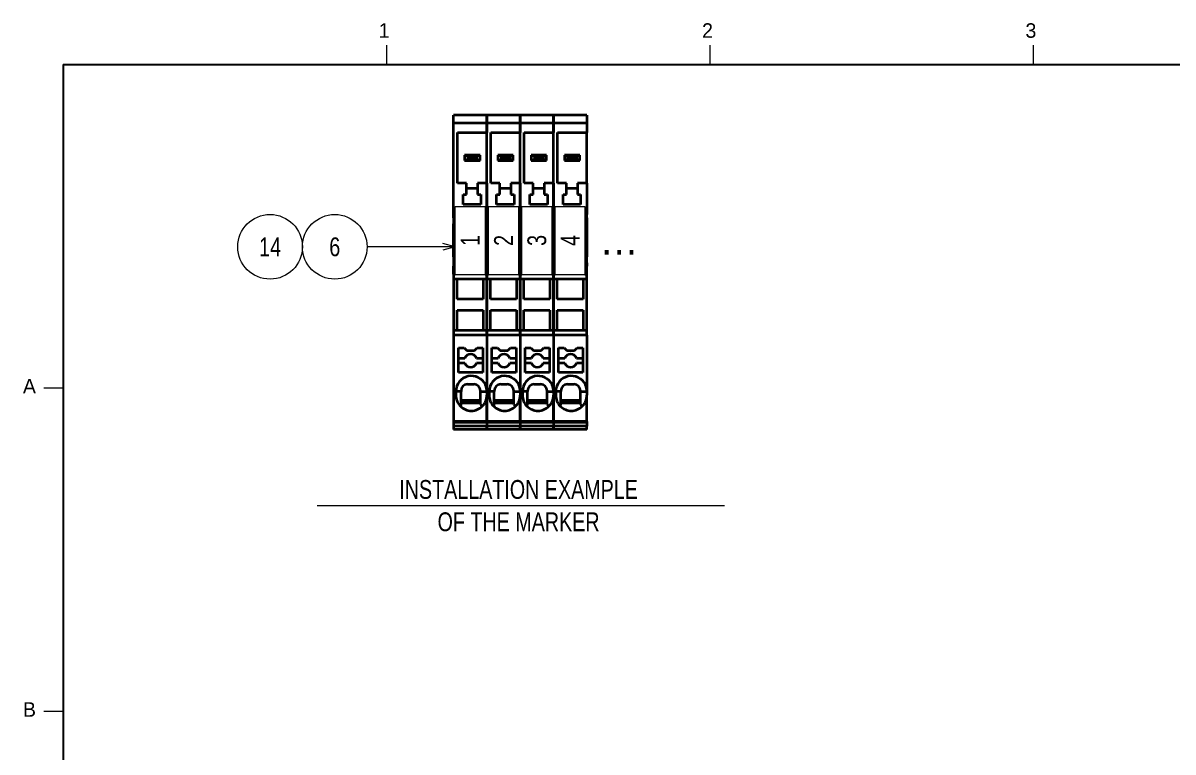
# Model space of a CAD drawing. Header units: millimetres. Extents: x 7 to 587, y 2 to 418.
# Drawn here: x 26.8 to 204.6, y 303.7 to 416.4 of the extents above; entities that cross this region are included whole.
import ezdxf
from ezdxf.enums import TextEntityAlignment as Align

# ---------------------------------------------------------------- set-up
doc = ezdxf.new("R2010")
doc.units = ezdxf.units.MM
for name, color, linetype in [('GR1_01', 7, 'Continuous'), ('GR1_15', 7, 'Continuous'), ('GR1_16', 7, 'Continuous'), ('図面枠C7M', 7, 'Continuous')]:
    doc.layers.add(name, color=color, linetype=linetype)
doc.styles.add('HG丸ｺﾞｼｯｸM-PRO', font='')
doc.styles.get('HG丸ｺﾞｼｯｸM-PRO').set_extended_font_data('HG丸ｺﾞｼｯｸM-PRO')

# ---------------------------------------------------------------- blocks, each defined once
blk = doc.blocks.new('BLKF023')
at = {"layer": '図面枠C7M', "color": 4, "linetype": 'Continuous', "lineweight": 13}
for p, q in [((83, 413), (83, 410)), ((133, 413), (133, 410)), ((183, 413), (183, 410)), ((30, 360), (33, 360)), ((30, 310), (33, 310))]:
    blk.add_line(p, q, dxfattribs=at)
at = {"layer": '図面枠C7M', "color": 2, "linetype": 'Continuous', "lineweight": 25}
for q in [(587, 410), (33, 10)]:
    blk.add_line((33, 410), q, dxfattribs=at)
at = {"layer": '図面枠C7M', "color": 4, "linetype": 'Continuous', "lineweight": 13, "style": 'HG丸ｺﾞｼｯｸM-PRO'}
for s, width, p in [('1', 1.003994, (81.79, 413.45)), ('2', 1.003994, (131.79, 413.45)), ('3', 1.003994, (181.79, 413.45)), ('A', 1.002405, (26.79, 358.45)), ('B', 1.004704, (26.79, 308.45))]:
    blk.add_text(s, height=2.25, dxfattribs=dict(at, width=width)).set_placement(p, align=Align.BOTTOM_LEFT)
blk = doc.blocks.new('BLKF054')
at = {"layer": 'GR1_01', "color": 4, "linetype": 'Continuous', "lineweight": 13}
for p, q in [((93.64, 377.54), (93.64, 388.04)), ((93.64, 388.04), (98.24, 388.04)), ((98.24, 388.04), (98.24, 377.54)), ((93.64, 377.54), (98.24, 377.54))]:
    blk.add_line(p, q, dxfattribs=at)
blk = doc.blocks.new('BLKF055')
at = {"layer": 'GR1_01', "color": 4, "linetype": 'Continuous', "lineweight": 13}
for p, q in [((98.79, 377.54), (98.79, 388.04)), ((98.79, 388.04), (103.39, 388.04)), ((103.39, 388.04), (103.39, 377.54)), ((98.79, 377.54), (103.39, 377.54))]:
    blk.add_line(p, q, dxfattribs=at)
blk = doc.blocks.new('BLKF056')
at = {"layer": 'GR1_01', "color": 4, "linetype": 'Continuous', "lineweight": 13}
for p, q in [((103.94, 377.54), (103.94, 388.04)), ((103.94, 388.04), (108.54, 388.04)), ((108.54, 388.04), (108.54, 377.54)), ((103.94, 377.54), (108.54, 377.54))]:
    blk.add_line(p, q, dxfattribs=at)
blk = doc.blocks.new('BLKF057')
at = {"layer": 'GR1_01', "color": 4, "linetype": 'Continuous', "lineweight": 13}
for p, q in [((109.09, 377.54), (109.09, 388.04)), ((109.09, 388.04), (113.69, 388.04)), ((113.69, 388.04), (113.69, 377.54)), ((109.09, 377.54), (113.69, 377.54))]:
    blk.add_line(p, q, dxfattribs=at)
blk = doc.blocks.new('FXTIP_ARROW_S')
at = {"color": 0, "linetype": 'Continuous', "lineweight": -2}
for q in [(-1, 0), (-0.966, 0.259), (-0.966, -0.259)]:
    blk.add_line((0, 0), q, dxfattribs=at)
blk = doc.blocks.new('BLKF132')
at = {"layer": 'GR1_01', "color": 3, "linetype": 'Continuous', "lineweight": 35}
for p, q in [((93.37, 400.94), (93.37, 402.14)), ((98.52, 402.14), (93.37, 402.14)), ((98.52, 402.14), (98.52, 400.94)), ((98.52, 400.94), (93.37, 400.94)), ((93.37, 387.59), (93.37, 400.94)), ((98.52, 400.94), (98.52, 399.47)), ((93.97, 399.47), (98.52, 399.47)), ((93.97, 391.67), (93.97, 399.47)), ((98.52, 391.67), (98.52, 399.47)), ((95.25, 395.97), (95.06, 395.97)), ((95.06, 395.97), (95.06, 395.17)), ((95.06, 395.17), (95.25, 395.17)), ((95.56, 395.72), (95.25, 395.97)), ((97.28, 395.97), (95.25, 395.97)), ((95.25, 395.17), (95.56, 395.42)), ((95.25, 395.17), (97.28, 395.17)), ((96.96, 395.72), (95.56, 395.72)), ((95.56, 395.72), (95.56, 395.42)), ((95.56, 395.42), (96.96, 395.42)), ((97.28, 395.97), (96.96, 395.72)), ((96.96, 395.42), (96.96, 395.72)), ((96.96, 395.42), (97.28, 395.17)), ((97.46, 395.97), (97.28, 395.97)), ((97.28, 395.17), (97.46, 395.17)), ((97.46, 395.17), (97.46, 395.97)), ((95.37, 391.67), (93.97, 391.67)), ((95.37, 390.87), (95.37, 391.67)), ((97.07, 391.67), (97.07, 390.87)), ((98.52, 391.67), (97.07, 391.67)), ((98.52, 391.67), (98.52, 387.69)), ((94.87, 389.87), (95.37, 389.87)), ((94.87, 388.32), (94.87, 389.87)), ((95.37, 389.87), (95.37, 390.87)), ((95.37, 390.87), (97.07, 390.87)), ((97.07, 390.87), (97.07, 389.87)), ((97.07, 389.87), (97.57, 389.87)), ((97.57, 389.87), (97.57, 388.32)), ((97.57, 388.32), (94.87, 388.32)), ((98.52, 387.69), (98.24, 387.69)), ((98.52, 387.69), (98.52, 386.79)), ((93.64, 387.59), (93.37, 387.59)), ((93.37, 387.14), (93.37, 387.59)), ((93.64, 387.14), (93.37, 387.14)), ((93.37, 386.79), (93.37, 387.14)), ((93.37, 386.27), (93.37, 386.79)), ((93.37, 386.79), (93.64, 386.79)), ((93.37, 386.27), (93.37, 385.36)), ((93.64, 386.27), (93.37, 386.27)), ((98.24, 386.79), (98.52, 386.79)), ((98.52, 386.27), (98.24, 386.27)), ((98.52, 386.27), (98.52, 386.79)), ((98.52, 386.27), (98.52, 385.36)), ((93.37, 385.36), (93.64, 385.36)), ((93.37, 380.23), (93.37, 385.36)), ((98.24, 385.36), (98.52, 385.36)), ((98.52, 385.36), (98.52, 380.23)), ((93.37, 380.23), (93.64, 380.23)), ((93.37, 380.23), (93.37, 379.32)), ((93.37, 379.32), (93.37, 378.8)), ((93.64, 379.32), (93.37, 379.32)), ((93.37, 378.8), (93.64, 378.8)), ((93.37, 378.45), (93.37, 378.8)), ((98.24, 380.23), (98.52, 380.23)), ((98.52, 379.32), (98.24, 379.32)), ((98.24, 378.8), (98.52, 378.8)), ((98.52, 379.32), (98.52, 380.23)), ((98.52, 379.32), (98.52, 378.8)), ((98.52, 377.89), (98.52, 378.8)), ((93.64, 378.45), (93.37, 378.45)), ((93.37, 378), (93.37, 378.45)), ((93.64, 378), (93.37, 378)), ((93.37, 377.56), (93.37, 378)), ((93.37, 377.56), (93.64, 377.56)), ((93.37, 377.56), (93.37, 376.84)), ((98.52, 377.89), (98.24, 377.89)), ((98.24, 377.56), (98.52, 377.56)), ((98.52, 377.56), (98.52, 377.89)), ((98.52, 376.84), (98.52, 377.56)), ((93.37, 376.84), (93.37, 368.84)), ((93.37, 376.84), (93.94, 376.84)), ((93.94, 373.69), (93.94, 376.84)), ((93.94, 376.84), (97.94, 376.84)), ((97.94, 376.84), (97.94, 373.69)), ((97.94, 376.84), (98.52, 376.84)), ((98.52, 368.84), (98.52, 376.84)), ((97.94, 373.69), (93.94, 373.69)), ((93.94, 371.99), (97.94, 371.99)), ((93.94, 368.84), (93.94, 371.99)), ((97.94, 371.99), (97.94, 368.84)), ((93.37, 368.84), (93.37, 368.13)), ((93.94, 368.84), (93.37, 368.84)), ((98.52, 368.13), (93.37, 368.13)), ((93.37, 368.13), (93.37, 354.8)), ((97.94, 368.84), (93.94, 368.84)), ((98.52, 368.84), (97.94, 368.84)), ((98.52, 368.13), (98.52, 368.84)), ((98.52, 368.13), (98.52, 360.44)), ((94.12, 366.19), (95.02, 366.19)), ((94.12, 364.59), (94.12, 366.19)), ((94.12, 363.79), (94.12, 364.59)), ((94.12, 364.59), (95.1, 364.59)), ((95.02, 366.19), (95.42, 365.79)), ((95.42, 365.79), (96.62, 365.79)), ((96.62, 365.79), (97.02, 366.19)), ((96.94, 364.59), (97.92, 364.59)), ((97.02, 366.19), (97.92, 366.19)), ((97.92, 366.19), (97.92, 364.59)), ((97.92, 364.59), (97.92, 363.79)), ((94.12, 362.39), (94.12, 363.79)), ((95.1, 363.79), (94.12, 363.79)), ((97.92, 363.79), (96.94, 363.79)), ((97.92, 363.79), (97.92, 362.39)), ((97.92, 362.39), (94.12, 362.39)), ((93.72, 359.44), (93.72, 358.84)), ((94.52, 359.44), (93.72, 359.44)), ((94.52, 359.54), (94.52, 359.44)), ((94.52, 358.09), (94.52, 359.44)), ((97.52, 359.54), (97.52, 359.44)), ((97.52, 359.44), (98.52, 359.44)), ((97.52, 358.09), (97.52, 359.44)), ((98.52, 360.44), (98.3, 360.44)), ((98.52, 360.44), (98.52, 359.44)), ((98.52, 359.44), (98.52, 358.84)), ((94.52, 357.84), (94.52, 358.09)), ((94.52, 358.09), (97.52, 358.09)), ((94.52, 357.69), (94.52, 357.84)), ((94.52, 357.84), (97.52, 357.84)), ((94.52, 357.69), (97.52, 357.69)), ((94.52, 357.24), (94.52, 357.69)), ((97.52, 357.84), (97.52, 358.09)), ((97.52, 357.69), (97.52, 357.84)), ((97.52, 357.44), (97.52, 357.69)), ((97.52, 357.44), (97.82, 357.15)), ((98.3, 357.84), (98.52, 357.84)), ((98.52, 357.84), (98.52, 358.84)), ((98.52, 354.8), (98.52, 357.84)), ((94.42, 357.15), (94.52, 357.24)), ((98.52, 354.8), (93.37, 354.8)), ((93.37, 354.8), (93.37, 354.63)), ((98.52, 354.63), (93.37, 354.63)), ((93.37, 354.63), (93.37, 354.09)), ((98.52, 354.09), (93.37, 354.09)), ((93.37, 354.09), (93.37, 353.54)), ((98.52, 354.8), (98.52, 354.63)), ((98.52, 354.63), (98.52, 354.09)), ((98.52, 353.54), (98.52, 354.09)), ((98.52, 353.54), (93.37, 353.54))]:
    blk.add_line(p, q, dxfattribs=at)
for centre, radius, start, end in [((96.02, 364.19), 1, 23.5782, 156.4218), ((96.02, 364.19), 1, 203.5782, 336.4218), ((96.12, 359.44), 2.4, 24.6243, 180), ((95.52, 359.54), 1, 90, 180), ((96.52, 359.54), 1, 0, 90), ((96.12, 359.44), 2.4, 0, 24.6243), ((96.12, 358.84), 2.4, 180, 225), ((96.12, 358.84), 2.4, 315, 335.3757), ((96.12, 358.84), 2.4, 335.3757, 0), ((96.12, 358.84), 2.4, 225, 315)]:
    blk.add_arc(centre, radius, start, end, dxfattribs=at)
blk.add_open_spline([(95.52, 360.54), (95.56, 360.54), (95.63, 360.54), (95.75, 360.54), (95.87, 360.54), (96, 360.54), (96.13, 360.54), (96.27, 360.54), (96.4, 360.54), (96.48, 360.54), (96.52, 360.54)], degree=3, knots=[0, 0, 0, 0, 0.118021, 0.223255, 0.346586, 0.477449, 0.613456, 0.74891, 0.878338, 1, 1, 1, 1], dxfattribs=at)
blk = doc.blocks.new('BLKF133')
at = {"layer": 'GR1_01', "color": 3, "linetype": 'Continuous', "lineweight": 35}
for p, q in [((98.52, 400.94), (98.52, 402.14)), ((103.67, 402.14), (98.52, 402.14)), ((103.67, 402.14), (103.67, 400.94)), ((103.67, 400.94), (98.52, 400.94)), ((98.52, 387.59), (98.52, 400.94)), ((103.67, 400.94), (103.67, 399.47)), ((99.12, 399.47), (103.67, 399.47)), ((99.12, 391.67), (99.12, 399.47)), ((103.67, 391.67), (103.67, 399.47)), ((100.4, 395.97), (100.21, 395.97)), ((100.21, 395.97), (100.21, 395.17)), ((100.21, 395.17), (100.4, 395.17)), ((100.71, 395.72), (100.4, 395.97)), ((102.43, 395.97), (100.4, 395.97)), ((100.4, 395.17), (100.71, 395.42)), ((100.4, 395.17), (102.43, 395.17)), ((102.11, 395.72), (100.71, 395.72)), ((100.71, 395.72), (100.71, 395.42)), ((100.71, 395.42), (102.11, 395.42)), ((102.43, 395.97), (102.11, 395.72)), ((102.11, 395.42), (102.11, 395.72)), ((102.11, 395.42), (102.43, 395.17)), ((102.61, 395.97), (102.43, 395.97)), ((102.43, 395.17), (102.61, 395.17)), ((102.61, 395.17), (102.61, 395.97)), ((100.52, 391.67), (99.12, 391.67)), ((100.52, 390.87), (100.52, 391.67)), ((102.22, 391.67), (102.22, 390.87)), ((103.67, 391.67), (102.22, 391.67)), ((103.67, 391.67), (103.67, 387.69)), ((100.02, 389.87), (100.52, 389.87)), ((100.02, 388.32), (100.02, 389.87)), ((100.52, 389.87), (100.52, 390.87)), ((100.52, 390.87), (102.22, 390.87)), ((102.22, 390.87), (102.22, 389.87)), ((102.22, 389.87), (102.72, 389.87)), ((102.72, 389.87), (102.72, 388.32)), ((102.72, 388.32), (100.02, 388.32)), ((103.67, 387.69), (103.39, 387.69)), ((103.67, 387.69), (103.67, 386.79)), ((98.79, 387.59), (98.52, 387.59)), ((98.52, 387.14), (98.52, 387.59)), ((98.79, 387.14), (98.52, 387.14)), ((98.52, 386.79), (98.52, 387.14)), ((98.52, 386.27), (98.52, 386.79)), ((98.52, 386.79), (98.79, 386.79)), ((98.52, 386.27), (98.52, 385.36)), ((98.79, 386.27), (98.52, 386.27)), ((103.39, 386.79), (103.67, 386.79)), ((103.67, 386.27), (103.39, 386.27)), ((103.67, 386.27), (103.67, 386.79)), ((103.67, 386.27), (103.67, 385.36)), ((98.52, 385.36), (98.79, 385.36)), ((98.52, 380.23), (98.52, 385.36)), ((103.39, 385.36), (103.67, 385.36)), ((103.67, 385.36), (103.67, 380.23)), ((98.52, 380.23), (98.79, 380.23)), ((98.52, 380.23), (98.52, 379.32)), ((98.52, 379.32), (98.52, 378.8)), ((98.79, 379.32), (98.52, 379.32)), ((98.52, 378.8), (98.79, 378.8)), ((98.52, 378.45), (98.52, 378.8)), ((103.39, 380.23), (103.67, 380.23)), ((103.67, 379.32), (103.39, 379.32)), ((103.39, 378.8), (103.67, 378.8)), ((103.67, 379.32), (103.67, 380.23)), ((103.67, 379.32), (103.67, 378.8)), ((103.67, 377.89), (103.67, 378.8)), ((98.79, 378.45), (98.52, 378.45)), ((98.52, 378), (98.52, 378.45)), ((98.79, 378), (98.52, 378)), ((98.52, 377.56), (98.52, 378)), ((98.52, 377.56), (98.79, 377.56)), ((98.52, 377.56), (98.52, 376.84)), ((103.67, 377.89), (103.39, 377.89)), ((103.39, 377.56), (103.67, 377.56)), ((103.67, 377.56), (103.67, 377.89)), ((103.67, 376.84), (103.67, 377.56)), ((98.52, 376.84), (98.52, 368.84)), ((98.52, 376.84), (99.09, 376.84)), ((99.09, 373.69), (99.09, 376.84)), ((99.09, 376.84), (103.09, 376.84)), ((103.09, 376.84), (103.09, 373.69)), ((103.09, 376.84), (103.67, 376.84)), ((103.67, 368.84), (103.67, 376.84)), ((103.09, 373.69), (99.09, 373.69)), ((99.09, 371.99), (103.09, 371.99)), ((99.09, 368.84), (99.09, 371.99)), ((103.09, 371.99), (103.09, 368.84)), ((98.52, 368.84), (98.52, 368.13)), ((99.09, 368.84), (98.52, 368.84)), ((103.67, 368.13), (98.52, 368.13)), ((98.52, 368.13), (98.52, 354.8)), ((103.09, 368.84), (99.09, 368.84)), ((103.67, 368.84), (103.09, 368.84)), ((103.67, 368.13), (103.67, 368.84)), ((103.67, 368.13), (103.67, 360.44)), ((99.27, 366.19), (100.17, 366.19)), ((99.27, 364.59), (99.27, 366.19)), ((99.27, 363.79), (99.27, 364.59)), ((99.27, 364.59), (100.25, 364.59)), ((100.17, 366.19), (100.57, 365.79)), ((100.57, 365.79), (101.77, 365.79)), ((101.77, 365.79), (102.17, 366.19)), ((102.09, 364.59), (103.07, 364.59)), ((102.17, 366.19), (103.07, 366.19)), ((103.07, 366.19), (103.07, 364.59)), ((103.07, 364.59), (103.07, 363.79)), ((99.27, 362.39), (99.27, 363.79)), ((100.25, 363.79), (99.27, 363.79)), ((103.07, 363.79), (102.09, 363.79)), ((103.07, 363.79), (103.07, 362.39)), ((103.07, 362.39), (99.27, 362.39)), ((98.87, 359.44), (98.87, 358.84)), ((99.67, 359.44), (98.87, 359.44)), ((99.67, 359.54), (99.67, 359.44)), ((99.67, 358.09), (99.67, 359.44)), ((102.67, 359.54), (102.67, 359.44)), ((102.67, 359.44), (103.67, 359.44)), ((102.67, 358.09), (102.67, 359.44)), ((103.67, 360.44), (103.45, 360.44)), ((103.67, 360.44), (103.67, 359.44)), ((103.67, 359.44), (103.67, 358.84)), ((99.67, 357.84), (99.67, 358.09)), ((99.67, 358.09), (102.67, 358.09)), ((99.67, 357.69), (99.67, 357.84)), ((99.67, 357.84), (102.67, 357.84)), ((99.67, 357.69), (102.67, 357.69)), ((99.67, 357.24), (99.67, 357.69)), ((102.67, 357.84), (102.67, 358.09)), ((102.67, 357.69), (102.67, 357.84)), ((102.67, 357.44), (102.67, 357.69)), ((102.67, 357.44), (102.97, 357.15)), ((103.45, 357.84), (103.67, 357.84)), ((103.67, 357.84), (103.67, 358.84)), ((103.67, 354.8), (103.67, 357.84)), ((99.57, 357.15), (99.67, 357.24)), ((103.67, 354.8), (98.52, 354.8)), ((98.52, 354.8), (98.52, 354.63)), ((103.67, 354.63), (98.52, 354.63)), ((98.52, 354.63), (98.52, 354.09)), ((103.67, 354.09), (98.52, 354.09)), ((98.52, 354.09), (98.52, 353.54)), ((103.67, 354.8), (103.67, 354.63)), ((103.67, 354.63), (103.67, 354.09)), ((103.67, 353.54), (103.67, 354.09)), ((103.67, 353.54), (98.52, 353.54))]:
    blk.add_line(p, q, dxfattribs=at)
for centre, radius, start, end in [((101.17, 364.19), 1, 23.5782, 156.4218), ((101.17, 364.19), 1, 203.5782, 336.4218), ((101.27, 359.44), 2.4, 24.6243, 180), ((100.67, 359.54), 1, 90, 180), ((101.67, 359.54), 1, 0, 90), ((101.27, 359.44), 2.4, 0, 24.6243), ((101.27, 358.84), 2.4, 180, 225), ((101.27, 358.84), 2.4, 315, 335.3757), ((101.27, 358.84), 2.4, 335.3757, 0), ((101.27, 358.84), 2.4, 225, 315)]:
    blk.add_arc(centre, radius, start, end, dxfattribs=at)
blk.add_open_spline([(100.67, 360.54), (100.71, 360.54), (100.78, 360.54), (100.9, 360.54), (101.02, 360.54), (101.15, 360.54), (101.28, 360.54), (101.42, 360.54), (101.55, 360.54), (101.63, 360.54), (101.67, 360.54)], degree=3, knots=[0, 0, 0, 0, 0.118021, 0.223255, 0.346586, 0.477449, 0.613456, 0.74891, 0.878338, 1, 1, 1, 1], dxfattribs=at)
blk = doc.blocks.new('BLKF134')
at = {"layer": 'GR1_01', "color": 3, "linetype": 'Continuous', "lineweight": 35}
for p, q in [((103.67, 400.94), (103.67, 402.14)), ((108.82, 402.14), (103.67, 402.14)), ((108.82, 402.14), (108.82, 400.94)), ((108.82, 400.94), (103.67, 400.94)), ((103.67, 387.59), (103.67, 400.94)), ((108.82, 400.94), (108.82, 399.47)), ((104.27, 399.47), (108.82, 399.47)), ((104.27, 391.67), (104.27, 399.47)), ((108.82, 391.67), (108.82, 399.47)), ((105.55, 395.97), (105.36, 395.97)), ((105.36, 395.97), (105.36, 395.17)), ((105.36, 395.17), (105.55, 395.17)), ((105.86, 395.72), (105.55, 395.97)), ((107.58, 395.97), (105.55, 395.97)), ((105.55, 395.17), (105.86, 395.42)), ((105.55, 395.17), (107.58, 395.17)), ((107.26, 395.72), (105.86, 395.72)), ((105.86, 395.72), (105.86, 395.42)), ((105.86, 395.42), (107.26, 395.42)), ((107.58, 395.97), (107.26, 395.72)), ((107.26, 395.42), (107.26, 395.72)), ((107.26, 395.42), (107.58, 395.17)), ((107.76, 395.97), (107.58, 395.97)), ((107.58, 395.17), (107.76, 395.17)), ((107.76, 395.17), (107.76, 395.97)), ((105.67, 391.67), (104.27, 391.67)), ((105.67, 390.87), (105.67, 391.67)), ((107.37, 391.67), (107.37, 390.87)), ((108.82, 391.67), (107.37, 391.67)), ((108.82, 391.67), (108.82, 387.69)), ((105.17, 389.87), (105.67, 389.87)), ((105.17, 388.32), (105.17, 389.87)), ((105.67, 389.87), (105.67, 390.87)), ((105.67, 390.87), (107.37, 390.87)), ((107.37, 390.87), (107.37, 389.87)), ((107.37, 389.87), (107.87, 389.87)), ((107.87, 389.87), (107.87, 388.32)), ((107.87, 388.32), (105.17, 388.32)), ((108.82, 387.69), (108.54, 387.69)), ((108.82, 387.69), (108.82, 386.79)), ((103.94, 387.59), (103.67, 387.59)), ((103.67, 387.14), (103.67, 387.59)), ((103.94, 387.14), (103.67, 387.14)), ((103.67, 386.79), (103.67, 387.14)), ((103.67, 386.27), (103.67, 386.79)), ((103.67, 386.79), (103.94, 386.79)), ((103.67, 386.27), (103.67, 385.36)), ((103.94, 386.27), (103.67, 386.27)), ((108.54, 386.79), (108.82, 386.79)), ((108.82, 386.27), (108.54, 386.27)), ((108.82, 386.27), (108.82, 386.79)), ((108.82, 386.27), (108.82, 385.36)), ((103.67, 385.36), (103.94, 385.36)), ((103.67, 380.23), (103.67, 385.36)), ((108.54, 385.36), (108.82, 385.36)), ((108.82, 385.36), (108.82, 380.23)), ((103.67, 380.23), (103.94, 380.23)), ((103.67, 380.23), (103.67, 379.32)), ((103.67, 379.32), (103.67, 378.8)), ((103.94, 379.32), (103.67, 379.32)), ((103.67, 378.8), (103.94, 378.8)), ((103.67, 378.45), (103.67, 378.8)), ((108.54, 380.23), (108.82, 380.23)), ((108.82, 379.32), (108.54, 379.32)), ((108.54, 378.8), (108.82, 378.8)), ((108.82, 379.32), (108.82, 380.23)), ((108.82, 379.32), (108.82, 378.8)), ((108.82, 377.89), (108.82, 378.8)), ((103.94, 378.45), (103.67, 378.45)), ((103.67, 378), (103.67, 378.45)), ((103.94, 378), (103.67, 378)), ((103.67, 377.56), (103.67, 378)), ((103.67, 377.56), (103.94, 377.56)), ((103.67, 377.56), (103.67, 376.84)), ((108.82, 377.89), (108.54, 377.89)), ((108.54, 377.56), (108.82, 377.56)), ((108.82, 377.56), (108.82, 377.89)), ((108.82, 376.84), (108.82, 377.56)), ((103.67, 376.84), (103.67, 368.84)), ((103.67, 376.84), (104.24, 376.84)), ((104.24, 373.69), (104.24, 376.84)), ((104.24, 376.84), (108.24, 376.84)), ((108.24, 376.84), (108.24, 373.69)), ((108.24, 376.84), (108.82, 376.84)), ((108.82, 368.84), (108.82, 376.84)), ((108.24, 373.69), (104.24, 373.69)), ((104.24, 371.99), (108.24, 371.99)), ((104.24, 368.84), (104.24, 371.99)), ((108.24, 371.99), (108.24, 368.84)), ((103.67, 368.84), (103.67, 368.13)), ((104.24, 368.84), (103.67, 368.84)), ((108.82, 368.13), (103.67, 368.13)), ((103.67, 368.13), (103.67, 354.8)), ((108.24, 368.84), (104.24, 368.84)), ((108.82, 368.84), (108.24, 368.84)), ((108.82, 368.13), (108.82, 368.84)), ((108.82, 368.13), (108.82, 360.44)), ((104.42, 366.19), (105.32, 366.19)), ((104.42, 364.59), (104.42, 366.19)), ((104.42, 363.79), (104.42, 364.59)), ((104.42, 364.59), (105.4, 364.59)), ((105.32, 366.19), (105.72, 365.79)), ((105.72, 365.79), (106.92, 365.79)), ((106.92, 365.79), (107.32, 366.19)), ((107.24, 364.59), (108.22, 364.59)), ((107.32, 366.19), (108.22, 366.19)), ((108.22, 366.19), (108.22, 364.59)), ((108.22, 364.59), (108.22, 363.79)), ((104.42, 362.39), (104.42, 363.79)), ((105.4, 363.79), (104.42, 363.79)), ((108.22, 363.79), (107.24, 363.79)), ((108.22, 363.79), (108.22, 362.39)), ((108.22, 362.39), (104.42, 362.39)), ((104.02, 359.44), (104.02, 358.84)), ((104.82, 359.44), (104.02, 359.44)), ((104.82, 359.54), (104.82, 359.44)), ((104.82, 358.09), (104.82, 359.44)), ((107.82, 359.54), (107.82, 359.44)), ((107.82, 359.44), (108.82, 359.44)), ((107.82, 358.09), (107.82, 359.44)), ((108.82, 360.44), (108.6, 360.44)), ((108.82, 360.44), (108.82, 359.44)), ((108.82, 359.44), (108.82, 358.84)), ((104.82, 357.84), (104.82, 358.09)), ((104.82, 358.09), (107.82, 358.09)), ((104.82, 357.69), (104.82, 357.84)), ((104.82, 357.84), (107.82, 357.84)), ((104.82, 357.69), (107.82, 357.69)), ((104.82, 357.24), (104.82, 357.69)), ((107.82, 357.84), (107.82, 358.09)), ((107.82, 357.69), (107.82, 357.84)), ((107.82, 357.44), (107.82, 357.69)), ((107.82, 357.44), (108.12, 357.15)), ((108.6, 357.84), (108.82, 357.84)), ((108.82, 357.84), (108.82, 358.84)), ((108.82, 354.8), (108.82, 357.84)), ((104.72, 357.15), (104.82, 357.24)), ((108.82, 354.8), (103.67, 354.8)), ((103.67, 354.8), (103.67, 354.63)), ((108.82, 354.63), (103.67, 354.63)), ((103.67, 354.63), (103.67, 354.09)), ((108.82, 354.09), (103.67, 354.09)), ((103.67, 354.09), (103.67, 353.54)), ((108.82, 354.8), (108.82, 354.63)), ((108.82, 354.63), (108.82, 354.09)), ((108.82, 353.54), (108.82, 354.09)), ((108.82, 353.54), (103.67, 353.54))]:
    blk.add_line(p, q, dxfattribs=at)
for centre, radius, start, end in [((106.32, 364.19), 1, 23.5782, 156.4218), ((106.32, 364.19), 1, 203.5782, 336.4218), ((106.42, 359.44), 2.4, 24.6243, 180), ((105.82, 359.54), 1, 90, 180), ((106.82, 359.54), 1, 0, 90), ((106.42, 359.44), 2.4, 0, 24.6243), ((106.42, 358.84), 2.4, 180, 225), ((106.42, 358.84), 2.4, 315, 335.3757), ((106.42, 358.84), 2.4, 335.3757, 0), ((106.42, 358.84), 2.4, 225, 315)]:
    blk.add_arc(centre, radius, start, end, dxfattribs=at)
blk.add_open_spline([(105.82, 360.54), (105.86, 360.54), (105.93, 360.54), (106.05, 360.54), (106.17, 360.54), (106.3, 360.54), (106.43, 360.54), (106.57, 360.54), (106.7, 360.54), (106.78, 360.54), (106.82, 360.54)], degree=3, knots=[0, 0, 0, 0, 0.118021, 0.223255, 0.346586, 0.477449, 0.613456, 0.74891, 0.878338, 1, 1, 1, 1], dxfattribs=at)
blk = doc.blocks.new('BLKF135')
at = {"layer": 'GR1_01', "color": 3, "linetype": 'Continuous', "lineweight": 35}
for p, q in [((108.82, 400.94), (108.82, 402.14)), ((113.97, 402.14), (108.82, 402.14)), ((113.97, 402.14), (113.97, 400.94)), ((113.97, 400.94), (108.82, 400.94)), ((108.82, 387.59), (108.82, 400.94)), ((113.97, 400.94), (113.97, 399.47)), ((109.42, 399.47), (113.97, 399.47)), ((109.42, 391.67), (109.42, 399.47)), ((113.97, 391.67), (113.97, 399.47)), ((110.7, 395.97), (110.51, 395.97)), ((110.51, 395.97), (110.51, 395.17)), ((110.51, 395.17), (110.7, 395.17)), ((111.01, 395.72), (110.7, 395.97)), ((112.73, 395.97), (110.7, 395.97)), ((110.7, 395.17), (111.01, 395.42)), ((110.7, 395.17), (112.73, 395.17)), ((112.41, 395.72), (111.01, 395.72)), ((111.01, 395.72), (111.01, 395.42)), ((111.01, 395.42), (112.41, 395.42)), ((112.73, 395.97), (112.41, 395.72)), ((112.41, 395.42), (112.41, 395.72)), ((112.41, 395.42), (112.73, 395.17)), ((112.91, 395.97), (112.73, 395.97)), ((112.73, 395.17), (112.91, 395.17)), ((112.91, 395.17), (112.91, 395.97)), ((110.82, 391.67), (109.42, 391.67)), ((110.82, 390.87), (110.82, 391.67)), ((112.52, 391.67), (112.52, 390.87)), ((113.97, 391.67), (112.52, 391.67)), ((113.97, 391.67), (113.97, 387.69)), ((110.32, 389.87), (110.82, 389.87)), ((110.32, 388.32), (110.32, 389.87)), ((110.82, 389.87), (110.82, 390.87)), ((110.82, 390.87), (112.52, 390.87)), ((112.52, 390.87), (112.52, 389.87)), ((112.52, 389.87), (113.02, 389.87)), ((113.02, 389.87), (113.02, 388.32)), ((113.02, 388.32), (110.32, 388.32)), ((113.97, 387.69), (113.69, 387.69)), ((113.97, 387.69), (113.97, 386.79)), ((109.09, 387.59), (108.82, 387.59)), ((108.82, 387.14), (108.82, 387.59)), ((109.09, 387.14), (108.82, 387.14)), ((108.82, 386.79), (108.82, 387.14)), ((108.82, 386.27), (108.82, 386.79)), ((108.82, 386.79), (109.09, 386.79)), ((108.82, 386.27), (108.82, 385.36)), ((109.09, 386.27), (108.82, 386.27)), ((113.69, 386.79), (113.97, 386.79)), ((113.97, 386.27), (113.69, 386.27)), ((113.97, 386.27), (113.97, 386.79)), ((113.97, 386.27), (113.97, 385.36)), ((108.82, 385.36), (109.09, 385.36)), ((108.82, 380.23), (108.82, 385.36)), ((113.69, 385.36), (113.97, 385.36)), ((113.97, 385.36), (113.97, 380.23)), ((108.82, 380.23), (109.09, 380.23)), ((108.82, 380.23), (108.82, 379.32)), ((108.82, 379.32), (108.82, 378.8)), ((109.09, 379.32), (108.82, 379.32)), ((108.82, 378.8), (109.09, 378.8)), ((108.82, 378.45), (108.82, 378.8)), ((113.69, 380.23), (113.97, 380.23)), ((113.97, 379.32), (113.69, 379.32)), ((113.69, 378.8), (113.97, 378.8)), ((113.97, 379.32), (113.97, 380.23)), ((113.97, 379.32), (113.97, 378.8)), ((113.97, 377.89), (113.97, 378.8)), ((109.09, 378.45), (108.82, 378.45)), ((108.82, 378), (108.82, 378.45)), ((109.09, 378), (108.82, 378)), ((108.82, 377.56), (108.82, 378)), ((108.82, 377.56), (109.09, 377.56)), ((108.82, 377.56), (108.82, 376.84)), ((113.97, 377.89), (113.69, 377.89)), ((113.69, 377.56), (113.97, 377.56)), ((113.97, 377.56), (113.97, 377.89)), ((113.97, 376.84), (113.97, 377.56)), ((108.82, 376.84), (108.82, 368.84)), ((108.82, 376.84), (109.39, 376.84)), ((109.39, 373.69), (109.39, 376.84)), ((109.39, 376.84), (113.39, 376.84)), ((113.39, 376.84), (113.39, 373.69)), ((113.39, 376.84), (113.97, 376.84)), ((113.97, 368.84), (113.97, 376.84)), ((113.39, 373.69), (109.39, 373.69)), ((109.39, 371.99), (113.39, 371.99)), ((109.39, 368.84), (109.39, 371.99)), ((113.39, 371.99), (113.39, 368.84)), ((108.82, 368.84), (108.82, 368.13)), ((109.39, 368.84), (108.82, 368.84)), ((113.97, 368.13), (108.82, 368.13)), ((108.82, 368.13), (108.82, 354.8)), ((113.39, 368.84), (109.39, 368.84)), ((113.97, 368.84), (113.39, 368.84)), ((113.97, 368.13), (113.97, 368.84)), ((113.97, 368.13), (113.97, 360.44)), ((109.57, 366.19), (110.47, 366.19)), ((109.57, 364.59), (109.57, 366.19)), ((109.57, 363.79), (109.57, 364.59)), ((109.57, 364.59), (110.55, 364.59)), ((110.47, 366.19), (110.87, 365.79)), ((110.87, 365.79), (112.07, 365.79)), ((112.07, 365.79), (112.47, 366.19)), ((112.39, 364.59), (113.37, 364.59)), ((112.47, 366.19), (113.37, 366.19)), ((113.37, 366.19), (113.37, 364.59)), ((113.37, 364.59), (113.37, 363.79)), ((109.57, 362.39), (109.57, 363.79)), ((110.55, 363.79), (109.57, 363.79)), ((113.37, 363.79), (112.39, 363.79)), ((113.37, 363.79), (113.37, 362.39)), ((113.37, 362.39), (109.57, 362.39)), ((109.17, 359.44), (109.17, 358.84)), ((109.97, 359.44), (109.17, 359.44)), ((109.97, 359.54), (109.97, 359.44)), ((109.97, 358.09), (109.97, 359.44)), ((112.97, 359.54), (112.97, 359.44)), ((112.97, 359.44), (113.97, 359.44)), ((112.97, 358.09), (112.97, 359.44)), ((113.97, 360.44), (113.75, 360.44)), ((113.97, 360.44), (113.97, 359.44)), ((113.97, 359.44), (113.97, 358.84)), ((109.97, 357.84), (109.97, 358.09)), ((109.97, 358.09), (112.97, 358.09)), ((109.97, 357.69), (109.97, 357.84)), ((109.97, 357.84), (112.97, 357.84)), ((109.97, 357.69), (112.97, 357.69)), ((109.97, 357.24), (109.97, 357.69)), ((112.97, 357.84), (112.97, 358.09)), ((112.97, 357.69), (112.97, 357.84)), ((112.97, 357.44), (112.97, 357.69)), ((112.97, 357.44), (113.27, 357.15)), ((113.75, 357.84), (113.97, 357.84)), ((113.97, 357.84), (113.97, 358.84)), ((113.97, 354.8), (113.97, 357.84)), ((109.87, 357.15), (109.97, 357.24)), ((113.97, 354.8), (108.82, 354.8)), ((108.82, 354.8), (108.82, 354.63)), ((113.97, 354.63), (108.82, 354.63)), ((108.82, 354.63), (108.82, 354.09)), ((113.97, 354.09), (108.82, 354.09)), ((108.82, 354.09), (108.82, 353.54)), ((113.97, 354.8), (113.97, 354.63)), ((113.97, 354.63), (113.97, 354.09)), ((113.97, 353.54), (113.97, 354.09)), ((113.97, 353.54), (108.82, 353.54))]:
    blk.add_line(p, q, dxfattribs=at)
for centre, radius, start, end in [((111.47, 364.19), 1, 23.5782, 156.4218), ((111.47, 364.19), 1, 203.5782, 336.4218), ((111.57, 359.44), 2.4, 24.6243, 180), ((110.97, 359.54), 1, 90, 180), ((111.97, 359.54), 1, 0, 90), ((111.57, 359.44), 2.4, 0, 24.6243), ((111.57, 358.84), 2.4, 180, 225), ((111.57, 358.84), 2.4, 315, 335.3757), ((111.57, 358.84), 2.4, 335.3757, 0), ((111.57, 358.84), 2.4, 225, 315)]:
    blk.add_arc(centre, radius, start, end, dxfattribs=at)
blk.add_open_spline([(110.97, 360.54), (111.01, 360.54), (111.08, 360.54), (111.2, 360.54), (111.32, 360.54), (111.45, 360.54), (111.58, 360.54), (111.72, 360.54), (111.85, 360.54), (111.93, 360.54), (111.97, 360.54)], degree=3, knots=[0, 0, 0, 0, 0.118021, 0.223255, 0.346586, 0.477449, 0.613456, 0.74891, 0.878338, 1, 1, 1, 1], dxfattribs=at)
blk = doc.blocks.new('BLKF131')
at = {"layer": 'GR1_01', "color": 3, "linetype": 'Continuous', "lineweight": 35}
for name in ['BLKF132', 'BLKF133', 'BLKF134', 'BLKF135']:
    blk.add_blockref(name, (0, 0), dxfattribs=at)

msp = doc.modelspace()

# ---------------------------------------------------------------- linework, layer by layer
at = {"layer": 'GR1_01', "color": 4, "linetype": 'Continuous', "lineweight": 13}
msp.add_line((72.26, 341.78), (135.24, 341.78), dxfattribs=at)
at = {"layer": 'GR1_15', "color": 4, "linetype": 'Continuous', "lineweight": 13}
msp.add_line((93.64, 381.8), (80, 381.8), dxfattribs=at)
for centre in [(65, 381.8), (75, 381.8)]:
    msp.add_circle(centre, 5, dxfattribs=at)

# ---------------------------------------------------------------- block references
at = {"layer": 'GR1_01', "color": 3, "linetype": 'Continuous', "lineweight": 35}
msp.add_blockref('BLKF131', (0, 0), dxfattribs=at)
at = {"layer": 'GR1_01', "color": 4, "linetype": 'Continuous', "lineweight": 13}
for name in ['BLKF054', 'BLKF055', 'BLKF056', 'BLKF057']:
    msp.add_blockref(name, (0, 0), dxfattribs=at)
at = {"layer": 'GR1_15', "color": 4, "linetype": 'Continuous', "lineweight": 13, "xscale": 2, "yscale": 2}
msp.add_blockref('FXTIP_ARROW_S', (93.64, 381.8), dxfattribs=at)
at = {"layer": '図面枠C7M', "color": 4, "linetype": 'Continuous', "lineweight": 13}
msp.add_blockref('BLKF023', (0, 0), dxfattribs=at)

# ---------------------------------------------------------------- texts
at = {"layer": 'GR1_01', "color": 3, "linetype": 'Continuous', "lineweight": 35, "style": 'HG丸ｺﾞｼｯｸM-PRO'}
for s, width, p in [('INSTALLATION EXAMPLE', 0.782814, (103.42, 344.28)), ('OF THE MARKER', 0.783191, (103.42, 339.28))]:
    msp.add_text(s, height=2.9091, dxfattribs=dict(at, width=width)).set_placement(p, align=Align.MIDDLE_CENTER)
at = {"layer": 'GR1_15', "color": 3, "linetype": 'Continuous', "lineweight": 35, "style": 'HG丸ｺﾞｼｯｸM-PRO', "width": 0.784542}
for s, height, p in [('14', 2.909, (65, 381.8)), ('6', 2.91, (75, 381.8))]:
    msp.add_text(s, height=height, rotation=0, dxfattribs=at).set_placement(p, align=Align.MIDDLE_CENTER)
at = {"layer": 'GR1_16', "color": 3, "linetype": 'Continuous', "lineweight": 35, "style": 'HG丸ｺﾞｼｯｸM-PRO', "width": 0.784542}
for s, p in [('1', (95.94, 382.79)), ('2', (101.09, 382.79)), ('3', (106.24, 382.79)), ('4', (111.39, 382.79))]:
    msp.add_text(s, height=2.91, rotation=90, dxfattribs=at).set_placement(p, align=Align.MIDDLE_CENTER)
at = {"layer": 'GR1_16', "color": 3, "linetype": 'Continuous', "lineweight": 35, "style": 'HG丸ｺﾞｼｯｸM-PRO', "width": 1.042456}
msp.add_text('…', height=4.36, dxfattribs=at).set_placement((118.97, 382.79), align=Align.MIDDLE_CENTER)

doc.saveas('drawing.dxf')
